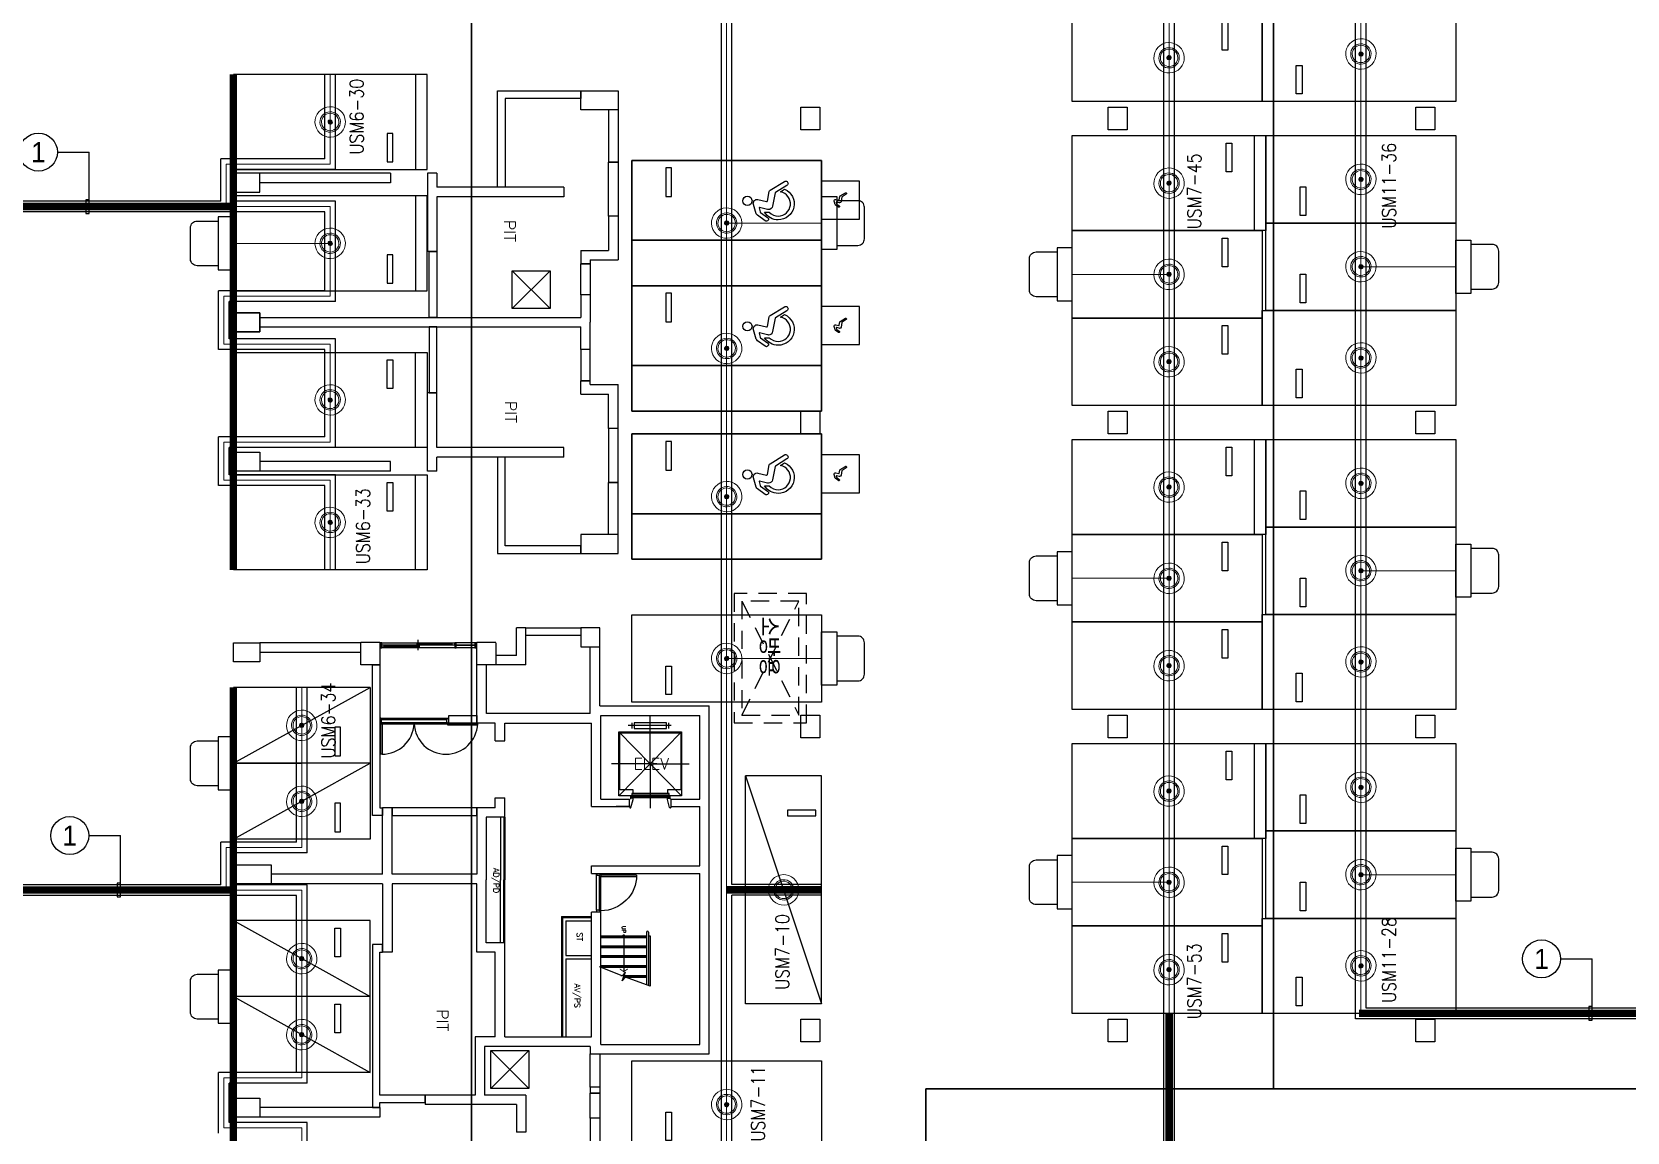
# Model space of a CAD drawing. Header units: millimetres. Extents: x 116443 to 620443, y -399357 to -63957.
# Drawn here: x 288701 to 330705, y -224236 to -195281 of the extents above; entities that cross this region are included whole.
import ezdxf
from ezdxf.enums import TextEntityAlignment as Align

# ---------------------------------------------------------------- set-up
doc = ezdxf.new("R2010")
doc.units = ezdxf.units.MM
doc.header["$LTSCALE"] = 600
doc.linetypes.add('AUDIT_D_080121100638-0', pattern=[0])
doc.linetypes.add('HIDD', pattern=[1.3, 0.8, -0.5])
for name, color, linetype, lineweight in [('1-주차면센서', 3, 'Continuous', 15), ('SD-배선', 6, 'Continuous', 0), ('TIS-TEXT', 7, 'Continuous', 18), ('주차관제', 4, 'Continuous', 158)]:
    doc.layers.add(name, color=color, linetype=linetype, lineweight=lineweight)
for name, color, linetype in [('2-주차안내등', 2, 'Continuous'), ('PARKING', 7, 'Continuous'), ('RACY WAY', 1, 'Continuous'), ('SD', 7, 'AUDIT_D_080121100638-0'), ('SD4', 1, 'Continuous'), ('z', 8, 'Continuous'), ('레이스웨이', 6, 'Continuous'), ('유도관제-TEXT', 7, 'Continuous'), ('유도관제-공간표시등', 2, 'Continuous'), ('유도관제-통신', 6, 'Continuous')]:
    doc.layers.add(name, color=color, linetype=linetype)
doc.styles.add('GHS', font='romans.shx', dxfattribs={"bigfont": 'ghs.shx'})
doc.styles.add('돋움', font='')
doc.styles.get('돋움').set_extended_font_data('Dotum')

# ---------------------------------------------------------------- blocks, each defined once
blk = doc.blocks.new('주차-확장형')
at = {"layer": 'z', "color": 8, "linetype": 'Continuous'}
blk.add_line((0, 300), (2500, 300), dxfattribs=at)
at = {"layer": 'z', "color": 8, "linetype": 'Continuous', "flags": 128}
for points in [[(2500, 0), (0, 0), (0, 5100), (2500, 5100)], [(1550, 1050), (2300, 1050), (2300, 900), (1550, 900)]]:
    blk.add_lwpolyline(points, close=True, dxfattribs=at)
blk = doc.blocks.new('주차-일반형')
at = {"layer": 'z', "color": 8, "linetype": 'Continuous', "flags": 128}
blk.add_lwpolyline([(0, 5100), (2300, 5100), (2300, 100), (0, 100)], close=True, dxfattribs=at)
at = {"layer": 'z', "color": 8, "linetype": 'Continuous'}
blk.add_lwpolyline([(950, 4050), (200, 4050), (200, 4200), (950, 4200)], close=True, dxfattribs=at)
blk = doc.blocks.new('주차-장애인')
at = {"layer": 'z', "color": 8}
for points in [[(1200, 5000), (0, 5000), (0, 0), (1200, 0)], [(0, 5000), (3300, 5000), (3300, 0), (0, 0)], [(1200, 0), (3300, 0), (3300, 5000), (1200, 5000)], [(2350, 4100), (2350, 3950), (3100, 3950), (3100, 4100)], [(1750, -1000), (2750, -1000), (2750, 0), (1750, 0)]]:
    blk.add_lwpolyline(points, close=True, dxfattribs=at)
for points in [[(3300, 0), (3300, 5000), (0, 5000), (0, 0), (1750, 0)], [(2750, 0), (3300, 0)]]:
    blk.add_lwpolyline(points, dxfattribs=at)
for points in [[(2056, 1638, 0.057402), (2057, 1639, 0.483968), (2050, 1644, 0), (2050, 1644), (1945, 1619, 0.180566), (1928, 1608), (1793, 1421, -0.728167), (1696, 1453, -0.157295), (1706, 1485), (1854, 1690, -0.164911), (1895, 1720), (2142, 1794, -0.574907), (2269, 1676), (2217, 1447, 0.42106), (2228, 1429), (2483, 1378, -0.207816), (2515, 1355), (2747, 978), (2747, 978, -0.138685), (2756, 945, -0.756412), (2640, 913, -0.000001), (2640, 913), (2453, 1218, 0.211774), (2443, 1224), (2092, 1290, 0), (2092, 1290, -0.361063), (2003, 1397, -0.057402), (2006, 1422), (2006, 1422), (2056, 1638)], [(1932, 1500), (1932, 1377, 0.20635), (1832, 1143, 0.91237), (2470, 1084), (2539, 975, -0.813693), (1733, 1143, -0.259842), (1932, 1500, 0.259842)], [(2197, -388, 0.057402), (2197, -388, 0.483968), (2194, -386, 0), (2194, -386), (2157, -395, 0.180566), (2150, -399), (2102, -466, -0.728167), (2067, -454, -0.157295), (2071, -443), (2124, -369, -0.164911), (2139, -358), (2228, -332, -0.574907), (2273, -374), (2254, -457, 0.42106), (2259, -463), (2350, -482, -0.207816), (2362, -490), (2445, -625), (2445, -625, -0.138685), (2449, -637, -0.756412), (2407, -649, -0.000001), (2407, -649), (2339, -539, 0.211774), (2336, -537), (2210, -513, 0), (2210, -513, -0.361063), (2178, -475, -0.057402), (2179, -466), (2179, -466), (2197, -388)]]:
    blk.add_lwpolyline(points, format="xyb", dxfattribs=at)
blk.add_ellipse((2233, 1953), major_axis=(99.3, 68.4), ratio=1, start_param=-0.602967, end_param=5.680218, dxfattribs=at)
blk = doc.blocks.new('주차-경형')
at = {"layer": 'z', "color": 8}
blk.add_lwpolyline([(2000, 3600), (0, 3600), (0, 0), (2000, 3600), (2000, 0), (0, 0)], dxfattribs=at)
at = {"layer": 'z', "color": 8, "linetype": 'Continuous'}
blk.add_lwpolyline([(950, 2675), (200, 2675), (200, 2825), (950, 2825)], close=True, dxfattribs=at)
blk = doc.blocks.new('지하-천창소방')
at = {"layer": 'z', "color": 8, "linetype": 'HIDD'}
for p, q in [((-1500, -750), (1500, 750)), ((1500, -750), (-1500, 750))]:
    blk.add_line(p, q, dxfattribs=at)
for points in [[(1700, -950), (1700, 950), (-1700, 950), (-1700, -950)], [(1500, -750), (1500, 750), (-1500, 750), (-1500, -750)]]:
    blk.add_lwpolyline(points, close=True, dxfattribs=at)
at = {"layer": 'z', "color": 8, "linetype": 'HIDD', "style": 'GHS'}
blk.add_text('소방용', height=500, dxfattribs=at).set_placement((-1096, -284))
blk = doc.blocks.new('주차-평형')
at = {"layer": 'z', "color": 8, "flags": 128}
blk.add_lwpolyline([(6000, 2000), (0, 2000), (0, 0), (6000, 2000), (6000, 0), (0, 0)], dxfattribs=at)
at = {"layer": 'z', "color": 8, "linetype": 'Continuous'}
blk.add_lwpolyline([(1050, 1100), (1050, 1850), (900, 1850), (900, 1100)], close=True, dxfattribs=at)
blk = doc.blocks.new('eq-el-011-D-P')
at = {"layer": 'z', "color": 8}
for p, q in [((0, 894), (0, 2135)), ((825, 1735), (-825, 53)), ((-825, 1735), (825, 53)), ((-825, 53), (-825, 1735)), ((-825, 1735), (825, 1735)), ((550, 1900), (-585, 1900)), ((-485, 1975), (-485, 1825)), ((485, 1825), (485, 1975)), ((825, 1735), (825, 53)), ((0, 894), (-1025, 894)), ((0, 894), (0, -272)), ((0, 894), (1025, 894)), ((-450, 53), (-825, 53)), ((-460, 65), (-450, 65)), ((-450, 65), (-450, 53)), ((0, 115), (0, 75)), ((0, 40), (0, 0)), ((450, 65), (460, 65)), ((460, 65), (450, 65)), ((450, 53), (450, 65)), ((825, 53), (450, 53)), ((-540, -235), (-540, -260)), ((-535, -265), (-514, -265)), ((-520, -20), (-520, -35)), ((-455, -15), (-515, -15)), ((-509, -261), (-450, -46)), ((-450, -44), (-450, -20)), ((450, -44), (450, -20)), ((509, -261), (450, -46)), ((455, -15), (515, -15)), ((535, -265), (514, -265)), ((520, -20), (520, -35)), ((540, -235), (540, -260))]:
    blk.add_line(p, q, dxfattribs=at)
blk.add_lwpolyline([(-460, 125), (-450, 125), (-450, 210), (-800, 210), (-800, 1710), (800, 1710), (800, 210), (450, 210), (450, 125), (460, 125)], dxfattribs=at)
for points in [[(-425, 1975), (-425, 1825), (425, 1825), (425, 1975)], [(-510, 40), (510, 40), (510, 0), (-510, 0)], [(500, 75), (500, 115), (-490, 115), (-490, 75)]]:
    blk.add_lwpolyline(points, close=True, dxfattribs=at)
for centre, start, end in [((-535, -260), 180, 270), ((-515, -20), 90, 180), ((-514, -260), 270, 344.7449), ((-455, -20), 0, 90), ((-455, -44), 344.7449, 360), ((455, -20), 90, 180), ((455, -44), 180, 195.2551), ((514, -260), 195.2551, 270), ((515, -20), 0, 90), ((535, -260), 270, 0)]:
    blk.add_arc(centre, 5, start, end, dxfattribs=at)
blk = doc.blocks.new('99코아-기준층$0$SD-A-1000-민영')
at = {"layer": 'z', "color": 8}
for p, q in [((-75, 0), (-75, 939)), ((-40, 940), (-40, 0)), ((-1020, 0), (-1010, 0)), ((0, 0), (-10, 0)), ((-1010, -120), (-1020, -120)), ((-980, 0), (-70, 0)), ((-965, -40), (-55, -40)), ((-965, -120), (-55, -120)), ((-40, 0), (-75, 0)), ((-10, -120), (0, -120))]:
    blk.add_line(p, q, dxfattribs=at)
for points in [[(-1010, -30), (-1010, 0), (-980, 0), (-980, -40), (-965, -40), (-965, -120), (-1010, -120), (-1010, -95)], [(-10, -30), (-10, 0), (-40, 0), (-40, -40), (-55, -40), (-55, -120), (-10, -120), (-10, -95)]]:
    blk.add_lwpolyline(points, dxfattribs=at)
blk.add_arc((-40, 0), 940, 90, 180, dxfattribs=at)
blk = doc.blocks.new('sa654f6s5d')
at = {"layer": 'z', "color": 8, "linetype": 'Continuous', "ltscale": 0.5}
for p, q in [((112472, 59286, 0), (113472, 58286, 0)), ((113472, 59286, 0), (112472, 58286, 0)), ((111909, 38764, 0), (112909, 37764, 0)), ((112909, 38764, 0), (111909, 37764, 0))]:
    blk.add_line(p, q, dxfattribs=at)
at = {"layer": 'z', "color": 8, "linetype": 'Continuous', "ltscale": 0.5, "elevation": 0}
for points in [[(113472, 58286), (112472, 58286), (112472, 59286), (113472, 59286), (113472, 58286)], [(112909, 37764), (111909, 37764), (111909, 38764), (112909, 38764), (112909, 37764)]]:
    blk.add_lwpolyline(points, dxfattribs=at)
blk = doc.blocks.new('TIS-주차면센서(확대)')
at = {"layer": '1-주차면센서'}
blk.add_hatch(color=256, dxfattribs=at).paths.add_polyline_path([(43.5, 0, 1), (-43.5, 0, 1)])
h = blk.add_hatch(color=256, dxfattribs=at)
edge = h.paths.add_edge_path()
edge.add_arc((0, 0), 43.5, 0, 360)
for radius in [303.5, 203.5, 173.5, 43.5]:
    blk.add_circle((0, 0), radius, dxfattribs=at)
blk = doc.blocks.new('공간표시등')
at = {"layer": '2-주차안내등'}
blk.add_lwpolyline([(-228, 337), (-546, 337, 0.414214), (-646, 237), (-646, -237, 0.414214), (-546, -337), (-228, -337)], format="xyb", close=True, dxfattribs=at)
blk.add_lwpolyline([(-228, -401), (-228, 401), (0, 401), (0, -401)], close=True, dxfattribs=at)
blk = doc.blocks.new('유도관제')
at = {"layer": 'RACY WAY', "ltscale": 0.3}
for p, q in [((318785, -260181, 0), (318785, -163851)), ((318505, -260181), (318505, -174241)), ((323555, -221251, 0), (323555, -174011)), ((323835, -220971, 0), (323835, -174011)), ((306855, -230921), (306855, -182786)), ((307135, -217721, 0), (307135, -186001)), ((296415, -198621, 0), (296415, -196401)), ((296695, -198901, 0), (296695, -196401)), ((296415, -198621, 0), (293674, -198621, 0)), ((293674, -199738, 0), (293674, -198621, 0)), ((296695, -198901, 0), (293954, -198901, 0)), ((293954, -199738, 0), (293954, -198901, 0)), ((293674, -199738, 0), (284445, -199738, 0)), ((296695, -199738, 0), (293954, -199738, 0)), ((296695, -202376, 0), (296695, -199738, 0)), ((296415, -200018, 0), (284445, -200018, 0)), ((296415, -202096, 0), (296415, -200018, 0)), ((296415, -202096, 0), (293611, -202096, 0)), ((293611, -203636, 0), (293611, -202096, 0)), ((296695, -202376, 0), (293891, -202376, 0)), ((293891, -203356, 0), (293891, -202376, 0)), ((296415, -203636, 0), (293611, -203636, 0)), ((296695, -203356, 0), (293891, -203356, 0)), ((296415, -205935, 0), (296415, -203636, 0)), ((296695, -206215, 0), (296695, -203356, 0)), ((296415, -205935, 0), (293611, -205935, 0)), ((293611, -207221, 0), (293611, -205935, 0)), ((296695, -206215, 0), (293891, -206215, 0)), ((293891, -206941, 0), (293891, -206215, 0)), ((296695, -206941), (293891, -206941, 0)), ((296695, -209441, 0), (296695, -206941, 0)), ((296415, -207221, 0), (293611, -207221, 0)), ((296415, -209441, 0), (296415, -207221, 0)), ((295665, -216608, 0), (295665, -212531)), ((295945, -216888, 0), (295945, -212531)), ((295665, -216608, 0), (293674, -216608, 0)), ((293674, -217725, 0), (293674, -216608, 0)), ((295945, -216888, 0), (293954, -216888, 0)), ((293954, -217725, 0), (293954, -216888, 0)), ((293674, -217725, 0), (284445, -217725, 0)), ((295945, -217725, 0), (293954, -217725, 0)), ((295945, -222951, 0), (295945, -217725, 0)), ((309495, -217721), (307135, -217721)), ((309495, -218001), (307135, -218001)), ((307135, -230921, 0), (307135, -218001, 0)), ((295665, -218005, 0), (284445, -218005, 0)), ((295665, -222671, 0), (295665, -218005, 0)), ((340435, -221251), (323555, -221251, 0)), ((335105, -220971, 0), (323835, -220971, 0)), ((295665, -222671, 0), (293611, -222671, 0)), ((293611, -224261, 0), (293611, -222671, 0)), ((295945, -222951, 0), (293891, -222951, 0)), ((293891, -223981, 0), (293891, -222951, 0)), ((295945, -223981, 0), (293891, -223981, 0)), ((295945, -228261, 0), (295945, -223981, 0))]:
    blk.add_line(p, q, dxfattribs=at)
at = {"layer": 'SD-배선', "ltscale": 0.3}
for p, q in [((318645, -260321, 0), (318645, -163711)), ((306995, -231061, 0), (306995, -174101)), ((323695, -221111, 0), (323695, -174011)), ((296555, -198761), (296555, -196401)), ((296555, -198761, 0), (293814, -198761, 0)), ((293814, -199878, 0), (293814, -198761, 0)), ((296555, -199878, 0), (284305, -199878, 0)), ((296555, -202236), (296555, -199878)), ((309495, -200311), (306995, -200311)), ((294005, -200846), (296555, -200846)), ((326195, -201461), (323695, -201461)), ((316095, -201661), (318645, -201661)), ((296555, -202236, 0), (293751, -202236, 0)), ((293751, -203496, 0), (293751, -202236, 0)), ((296555, -203496, 0), (293751, -203496, 0)), ((296555, -206075), (296555, -203496)), ((296555, -206075, 0), (293751, -206075, 0)), ((293751, -207081, 0), (293751, -206075, 0)), ((296555, -207081, 0), (293751, -207081, 0)), ((296555, -209441), (296555, -207081)), ((326195, -209461), (323695, -209461)), ((316095, -209661), (318645, -209661)), ((309495, -211771), (306995, -211771)), ((295805, -216748), (295805, -212531)), ((294005, -214531), (295805, -214531)), ((295805, -216748, 0), (293814, -216748, 0)), ((293814, -217865, 0), (293814, -216748, 0)), ((326195, -217461), (323695, -217461)), ((295805, -217865, 0), (284305, -217865, 0)), ((295805, -222811), (295805, -217865)), ((309495, -217861), (306995, -217861)), ((316095, -217661), (318645, -217661)), ((294005, -220671), (295805, -220671)), ((340295, -221111, 0), (323695, -221111, 0)), ((295805, -222811, 0), (293751, -222811, 0)), ((293751, -224121, 0), (293751, -222811, 0)), ((295805, -224121), (293751, -224121, 0)), ((295805, -228121), (295805, -224121))]:
    blk.add_line(p, q, dxfattribs=at)
at = {"layer": 'SD4', "ltscale": 0.3}
for centre in [(288872, -198445, 0), (289698, -216432, 0), (328452, -219678, 0)]:
    blk.add_circle(centre, 500, dxfattribs=at)
at = {"layer": '유도관제-TEXT', "color": 1, "ltscale": 0.3}
for p, q in [((289372, -198445, 0), (290206, -198445, 0)), ((290206, -199701, 0), (290206, -198445, 0)), ((290198, -216432, 0), (291033, -216432, 0)), ((291033, -217688, 0), (291033, -216432, 0)), ((328951, -219678, 0), (329786, -219678, 0)), ((329786, -220933, 0), (329786, -219678, 0))]:
    blk.add_line(p, q, dxfattribs=at)
at = {"layer": '유도관제-TEXT', "color": 1, "ltscale": 0.3, "elevation": 0}
for points in [[(290206, -200056), (290206, -199701), (290121, -199701), (290121, -200056)], [(291033, -218043), (291033, -217688), (290947, -217688), (290947, -218043)], [(329786, -221288), (329786, -220933), (329700, -220933), (329700, -221288)]]:
    blk.add_lwpolyline(points, close=True, dxfattribs=at)
at = {"layer": 'PARKING', "xscale": 1.319999999436676, "yscale": 1.320000000298023, "zscale": 1.319999999948777, "rotation": 36.24765589264658}
for p in [(323695, -195861), (318645, -195961), (296555, -197651), (323695, -199161), (318645, -199261), (306995, -200311), (296555, -200846), (318645, -201661), (323695, -201461), (306995, -203611), (318645, -203961), (323695, -203861), (296555, -204965), (323695, -207161), (306995, -207511), (318645, -207261), (296555, -208191), (318645, -209661), (323695, -209461), (306995, -211771), (318645, -211961), (323695, -211861), (295805, -213531), (323695, -215161), (295805, -215531), (318645, -215261), (318645, -217661), (323695, -217461), (308495, -217861), (295805, -219671), (318645, -219961), (323695, -219861), (295805, -221671), (306995, -223511)]:
    blk.add_blockref('TIS-주차면센서(확대)', p, dxfattribs=at)
at = {"layer": '유도관제-공간표시등', "ltscale": 0.3, "yscale": 1.746523059904575, "zscale": 1.746523057621223}
for p, xscale, rotation in [((309495, -200311), 1.746523060499175, 180.000000000001), ((294005, -200846), -1.746523060499175, 179.9999999999989), ((326195, -201461), 1.746523060499175, 180.000000000001), ((316095, -201661), -1.746523060499175, 179.9999999999989), ((326195, -209461), 1.746523060499175, 180.000000000001), ((316095, -209661), -1.746523060499175, 179.9999999999989), ((309495, -211771), 1.746523060499175, 180.000000000001), ((294005, -214531), -1.746523060499175, 179.9999999999989), ((316095, -217661), -1.746523060499175, 179.9999999999989), ((326195, -217461), 1.746523060499175, 180.000000000001), ((294005, -220671), -1.746523060499175, 179.9999999999989)]:
    blk.add_blockref('공간표시등', p, dxfattribs=dict(at, xscale=xscale, rotation=rotation))
at = {"layer": 'SD', "color": 0, "ltscale": 0.3, "style": '돋움'}
for p in [(288872, -198445, 0), (289698, -216432, 0), (328452, -219678, 0)]:
    blk.add_text('1', height=528, dxfattribs=at).set_placement(p, align=Align.MIDDLE)
at = {"layer": 'TIS-TEXT', "color": 7, "ltscale": 0.3, "style": 'GHS', "width": 0.85}
for s, p in [('USM6-30', (297254, -197510)), ('USM6-33', (297419, -208289)), ('USM6-34', (296508, -213403))]:
    blk.add_text(s, height=360, rotation=90, dxfattribs=at).set_placement(p, align=Align.MIDDLE)
at = {"layer": 'TIS-TEXT', "color": 6, "ltscale": 0.3, "style": 'GHS', "width": 0.85}
for s, p in [('USM11-36', (324435, -199330)), ('USM11-28', (324435, -219705))]:
    blk.add_text(s, height=360, rotation=90, dxfattribs=at).set_placement(p, align=Align.MIDDLE)
at = {"layer": 'TIS-TEXT', "color": 1, "ltscale": 0.3, "style": 'GHS', "width": 0.85}
for s, p in [('USM7-45', (319306, -199475)), ('USM7-10', (308462, -219494)), ('USM7-53', (319306, -220265)), ('USM7-11', (307818, -223486))]:
    blk.add_text(s, height=360, rotation=90, dxfattribs=at).set_placement(p, align=Align.MIDDLE)

msp = doc.modelspace()

# ---------------------------------------------------------------- linework, layer by layer
at = {"layer": 'z', "color": 8, "ltscale": 5000}
for p, q in [((304134.9, -196830.7), (304134.9, -198705.7)), ((303884.9, -197330.7), (303884.9, -198705.7)), ((298144.9, -199000.7), (298144.9, -199250.7)), ((299364.9, -199000.7), (299114.9, -199000.7)), ((299114.9, -199000.7), (299114.9, -201060.7)), ((299364.9, -199000.7), (299364.9, -199370.7)), ((304134.9, -198705.7), (303884.9, -198705.7)), ((298144.9, -199250.7), (294704.9, -199250.7)), ((302709.9, -199370.7), (299364.9, -199370.7)), ((302709.9, -199370.7), (302709.9, -199620.7)), ((299364.9, -199620.7), (299364.9, -201060.7)), ((302709.9, -199620.7), (299364.9, -199620.7)), ((304134.9, -200125.7), (303884.9, -200125.7)), ((303884.9, -200125.7), (303884.9, -201030.7)), ((304134.9, -200125.7), (304134.9, -201280.7)), ((299364.9, -201060.7), (299114.9, -201060.7)), ((303154.9, -201030.7), (303154.9, -201380.7)), ((303154.9, -201030.7), (303884.9, -201030.7)), ((303404.9, -201380.7), (303154.9, -201380.7)), ((303404.9, -201280.7), (303404.9, -201380.7)), ((303404.9, -201280.7), (304134.9, -201280.7)), ((303404.9, -202200.7), (303154.9, -202200.7)), ((303154.9, -202200.7), (303154.9, -202795.7)), ((303404.9, -202200.7), (303404.9, -202920.7)), ((303154.9, -203640.7), (303154.9, -203045.7)), ((303404.9, -203640.7), (303404.9, -202920.7)), ((303404.9, -203640.7), (303154.9, -203640.7)), ((303404.9, -204460.7), (303154.9, -204460.7)), ((303154.9, -204810.7), (303154.9, -204460.7)), ((303404.9, -204560.7), (303404.9, -204460.7)), ((303404.9, -204560.7), (304134.9, -204560.7)), ((304134.9, -205715.7), (304134.9, -204560.7)), ((299114.9, -206840.7), (299114.9, -204780.7)), ((299364.9, -204780.7), (299114.9, -204780.7)), ((299364.9, -206220.7), (299364.9, -204780.7)), ((303154.9, -204810.7), (303884.9, -204810.7)), ((303884.9, -205715.7), (303884.9, -204810.7)), ((304134.9, -205715.7), (303884.9, -205715.7)), ((302709.9, -206220.7), (299364.9, -206220.7)), ((302709.9, -206470.7), (302709.9, -206220.7)), ((298144.9, -206590.7), (294704.9, -206590.7)), ((298144.9, -206840.7), (298144.9, -206590.7)), ((299364.9, -206840.7), (299364.9, -206470.7)), ((302709.9, -206470.7), (299364.9, -206470.7)), ((299364.9, -206840.7), (299114.9, -206840.7)), ((304134.9, -207135.7), (303884.9, -207135.7)), ((303884.9, -208510.7), (303884.9, -207135.7)), ((304134.9, -209010.7), (304134.9, -207135.7)), ((301709.9, -210965.7), (301459.9, -210965.7)), ((301459.9, -211690.7), (301459.9, -210965.7)), ((301709.9, -211940.7), (301709.9, -210965.7)), ((297364.9, -211610.7), (294704.9, -211610.7)), ((301459.9, -211690.7), (300919.9, -211690.7)), ((303404.9, -213220.7), (303404.9, -211465.7)), ((303654.9, -213020.7), (303654.9, -211465.7)), ((300419.9, -213470.7), (300419.9, -211740.7)), ((301709.9, -211940.7), (300669.9, -211940.7)), ((300669.9, -213220.7), (300669.9, -211940.7)), ((303404.9, -213220.7), (300669.9, -213220.7)), ((300899.9, -213470.7), (300419.9, -213470.7)), ((300899.9, -213940.7), (300899.9, -213470.7)), ((301149.9, -213940.7), (301149.9, -213470.7)), ((301149.9, -213470.7), (303434.9, -213470.7)), ((300899.9, -213940.7), (301049.9, -213940.7)), ((301049.9, -213940.7), (301149.9, -213940.7)), ((300899.9, -215700.7), (300899.9, -215440.7)), ((300899.9, -215440.7), (301049.9, -215440.7)), ((301049.9, -215440.7), (301149.9, -215440.7)), ((301149.9, -215950.7), (301149.9, -215440.7)), ((297934.9, -217450.7), (297934.9, -215700.7)), ((298184.9, -215700.7), (297934.9, -215700.7)), ((298184.9, -217450.7), (298184.9, -215700.7)), ((300414.9, -217450.7), (298184.9, -217450.7)), ((297934.9, -217700.7), (297934.9, -219500.7)), ((298184.9, -217700.7), (298184.9, -219500.7)), ((300414.9, -217700.7), (298184.9, -217700.7)), ((301149.9, -221730.7), (301149.9, -219250.7)), ((298184.9, -219500.7), (297934.9, -219500.7)), ((300899.9, -221730.7), (300899.9, -219500.7)), ((300369.9, -221730.7), (300369.9, -223260.7)), ((300899.9, -221730.7), (300369.9, -221730.7)), ((301149.9, -221730.7), (303434.9, -221730.7)), ((300619.9, -221980.7), (300619.9, -223260.7)), ((303404.9, -221980.7), (300619.9, -221980.7)), ((303404.9, -221980.7), (303404.9, -222180.7)), ((303404.9, -222180.7), (303654.9, -222180.7)), ((300369.9, -223260.7), (299054.9, -223260.7)), ((299054.9, -223260.7), (299054.9, -223510.7)), ((301709.9, -223260.7), (300619.9, -223260.7)), ((301709.9, -223260.7), (301709.9, -224235.7)), ((303404.9, -223050.7), (303404.9, -223210.7)), ((303654.9, -223050.7), (303404.9, -223050.7)), ((303654.9, -223050.7), (303654.9, -223210.7)), ((297864.9, -223590.7), (294704.9, -223590.7)), ((297864.9, -223590.7), (297864.9, -223840.7)), ((301459.9, -223510.7), (299054.9, -223510.7)), ((301459.9, -223510.7), (301459.9, -224235.7)), ((303404.9, -223870.7), (303404.9, -224870.7)), ((303654.9, -223870.7), (303654.9, -224870.7)), ((301709.9, -224235.7), (301459.9, -224235.7))]:
    msp.add_line(p, q, dxfattribs=at)
at = {"layer": 'z', "color": 8}
for p, q in [((298144.9, -199000.7), (294499.9, -199000.7)), ((294704.9, -202795.7), (303154.9, -202795.7)), ((294704.9, -203045.7), (303154.9, -203045.7)), ((298144.9, -206840.7), (294499.9, -206840.7)), ((297364.9, -211360.7), (294704.9, -211360.7)), ((297914.9, -211360.7), (297874.9, -211360.7)), ((297874.9, -211360.7), (297874.9, -211490.7)), ((297874.9, -211490.7), (297914.9, -211490.7)), ((297899.9, -211465.7), (297899.9, -211415.7)), ((297914.9, -211415.7), (297899.9, -211415.7)), ((297899.9, -211465.7), (297914.9, -211465.7)), ((298909.9, -211420.7), (297909.9, -211420.7)), ((297909.9, -211420.7), (297909.9, -211460.7)), ((297909.9, -211460.7), (297979.9, -211460.7)), ((297914.9, -211415.7), (297914.9, -211360.7)), ((297914.9, -211360.7), (299849.9, -211360.7)), ((297914.9, -211465.7), (297914.9, -211490.7)), ((299849.9, -211490.7), (297914.9, -211490.7)), ((297979.9, -211460.7), (297979.9, -211420.7)), ((298839.9, -211440.7), (297979.9, -211440.7)), ((297979.9, -211460.7), (298909.9, -211460.7)), ((299839.9, -211370.7), (298839.9, -211370.7)), ((298839.9, -211370.7), (298839.9, -211410.7)), ((298839.9, -211410.7), (298909.9, -211410.7)), ((298839.9, -211460.7), (298839.9, -211420.7)), ((298874.9, -211556.6), (298874.9, -211282.2)), ((298909.9, -211410.7), (298909.9, -211370.7)), ((298909.9, -211390.7), (299769.9, -211390.7)), ((298909.9, -211410.7), (299839.9, -211410.7)), ((298909.9, -211460.7), (298909.9, -211420.7)), ((299769.9, -211410.7), (299769.9, -211370.7)), ((299799.9, -211410.7), (299839.9, -211410.7)), ((299874.9, -211360.7), (299834.9, -211360.7)), ((299834.9, -211370.7), (299834.9, -211360.7)), ((299849.9, -211370.7), (299834.9, -211370.7)), ((299834.9, -211410.7), (299834.9, -211490.7)), ((299834.9, -211410.7), (299849.9, -211410.7)), ((299834.9, -211490.7), (299874.9, -211490.7)), ((299839.9, -211360.7), (299849.9, -211360.7)), ((299839.9, -211410.7), (299839.9, -211370.7)), ((299849.9, -211490.7), (299839.9, -211490.7)), ((299849.9, -211370.7), (299849.9, -211410.7)), ((299874.9, -211490.7), (299874.9, -211360.7)), ((300364.9, -211360.7), (299874.9, -211360.7)), ((300364.9, -211419.7), (299874.9, -211419.7)), ((300364.9, -211431.7), (299874.9, -211431.7)), ((300364.9, -211490.7), (299874.9, -211490.7)), ((297889.9, -213340.7), (299639.9, -213340.7)), ((297904.9, -213375.7), (299624.9, -213375.7)), ((303654.9, -213020.7), (306534.9, -213020.7)), ((303684.9, -215470.7), (303684.9, -213270.7)), ((303684.9, -213270.7), (306284.9, -213270.7)), ((306284.9, -215470.7), (306284.9, -213270.7)), ((306534.9, -222180.7), (306534.9, -213020.7)), ((297904.9, -213455.7), (299624.9, -213455.7)), ((297919.9, -213490.7), (299639.9, -213490.7)), ((303434.9, -215670.7), (303434.9, -213470.7)), ((303684.9, -215470.7), (304434.9, -215470.7)), ((304434.9, -215670.7), (304434.9, -215470.7)), ((305534.9, -215470.7), (306284.9, -215470.7)), ((305534.9, -215670.7), (305534.9, -215470.7)), ((300899.9, -215700.7), (300414.9, -215700.7)), ((300414.9, -215700.7), (300414.9, -217450.7)), ((303434.9, -215670.7), (304434.9, -215670.7)), ((304434.9, -215670.7), (304084.9, -215670.7)), ((305534.9, -215670.7), (306284.9, -215670.7)), ((306284.9, -217230.7), (306284.9, -215670.7)), ((300664.9, -215950.7), (300664.9, -217600.7)), ((301149.9, -215950.7), (300664.9, -215950.7)), ((301040, -215950.7), (301040, -217602.5)), ((301130, -215950.7), (301130, -217602.5)), ((301149.9, -215950.7), (301149.9, -217600.7)), ((297934.9, -217450.7), (295004.9, -217450.7)), ((303434.9, -217430.7), (303434.9, -217230.7)), ((303434.9, -217230.7), (306284.9, -217230.7)), ((303434.9, -217430.7), (306284.9, -217430.7)), ((306284.9, -221930.7), (306284.9, -217430.7)), ((297934.9, -217700.7), (294004.9, -217700.7)), ((300414.9, -219500.7), (300414.9, -217700.7)), ((300664.9, -219250.7), (300664.9, -217600.7)), ((301040, -219250.7), (301040, -217598.9)), ((301130, -219250.7), (301130, -217598.9)), ((301149.9, -219250.7), (301149.9, -217600.7)), ((302649.9, -218565.7), (302649.9, -221730.7)), ((302649.9, -218565.7), (303434.9, -218565.7)), ((302669.9, -218585.7), (302669.9, -221730.7)), ((302669.9, -218585.7), (303434.9, -218585.7)), ((302759.9, -218675.7), (302759.9, -219585.7)), ((302759.9, -218675.7), (303434.9, -218675.7)), ((303434.9, -221730.7), (303434.9, -218450.7)), ((303684.9, -218450.7), (303434.9, -218450.7)), ((303684.9, -221930.7), (303684.9, -218450.7)), ((301149.9, -219250.7), (300664.9, -219250.7)), ((303684.9, -219070.7), (304884.9, -219070.7)), ((303684.9, -219085.7), (304884.9, -219085.7)), ((303684.9, -219100.7), (304884.9, -219100.7)), ((303684.9, -219115.7), (304884.9, -219115.7)), ((304284.9, -219070.7), (304284.9, -220029.6)), ((304884.9, -218970.7), (304884.9, -220361.8)), ((304934.9, -218970.7), (304934.9, -220380.1)), ((304934.9, -219070.7), (304984.9, -219070.7)), ((304984.9, -219070.7), (304984.9, -220398.4)), ((300899.9, -219500.7), (300414.9, -219500.7)), ((302759.9, -219585.7), (303434.9, -219585.7)), ((302759.9, -219675.7), (302759.9, -221730.7)), ((302759.9, -219675.7), (303434.9, -219675.7)), ((303684.9, -219330.7), (304884.9, -219330.7)), ((303684.9, -219345.7), (304884.9, -219345.7)), ((303684.9, -219360.7), (304884.9, -219360.7)), ((303684.9, -219375.7), (304884.9, -219375.7)), ((303684.9, -219590.7), (304884.9, -219590.7)), ((303684.9, -219605.7), (304884.9, -219605.7)), ((303684.9, -219620.7), (304884.9, -219620.7)), ((303684.9, -219635.7), (304884.9, -219635.7)), ((303684.9, -219850.7), (304884.9, -219850.7)), ((303684.9, -219865.7), (304884.9, -219865.7)), ((303684.9, -219880.7), (304884.9, -219880.7)), ((303684.9, -219895.7), (304884.9, -219895.7)), ((304205.6, -220110.7), (304884.9, -220110.7)), ((304279.8, -220155.7), (304884.9, -220155.7)), ((304285.5, -220140.7), (304884.9, -220140.7)), ((304291.2, -220125.7), (304884.9, -220125.7)), ((303654.9, -222180.7), (306534.9, -222180.7)), ((303684.9, -221930.7), (306284.9, -221930.7)), ((303654.9, -223210.7), (303404.9, -223210.7)), ((297864.9, -223840.7), (294704.9, -223840.7)), ((303654.9, -223870.7), (303404.9, -223870.7))]:
    msp.add_line(p, q, dxfattribs=at)
for points in [[(300964.9, -199370.7), (300964.9, -196830.7), (303154.9, -196830.7), (303154.9, -197030.7), (301164.9, -197030.7), (301164.9, -199370.7)], [(304134.9, -196830.7), (304134.9, -197330.7), (303154.9, -197330.7), (303154.9, -196830.7)], [(308944.9, -197860.7), (308944.9, -197260.7), (309444.9, -197260.7), (309444.9, -197860.7)], [(317044.9, -197860.7), (317044.9, -197260.7), (317544.9, -197260.7), (317544.9, -197860.7)], [(325144.9, -197860.7), (325144.9, -197260.7), (325644.9, -197260.7), (325644.9, -197860.7)], [(303884.9, -200125.7), (303884.9, -198705.7), (304134.9, -198705.7), (304134.9, -200125.7)], [(299164.9, -202795.7), (299164.9, -201060.7), (299364.9, -201060.7), (299364.9, -202795.7)], [(303154.9, -202200.7), (303154.9, -201380.7), (303404.9, -201380.7), (303404.9, -202200.7)], [(299164.9, -203045.7), (299164.9, -204780.7), (299364.9, -204780.7), (299364.9, -203045.7)], [(303154.9, -203640.7), (303154.9, -204460.7), (303404.9, -204460.7), (303404.9, -203640.7)], [(308944.9, -205860.7), (308944.9, -205260.7), (309444.9, -205260.7), (309444.9, -205860.7)], [(317044.9, -205860.7), (317044.9, -205260.7), (317544.9, -205260.7), (317544.9, -205860.7)], [(325144.9, -205860.7), (325144.9, -205260.7), (325644.9, -205260.7), (325644.9, -205860.7)], [(303884.9, -205715.7), (303884.9, -207135.7), (304134.9, -207135.7), (304134.9, -205715.7)], [(300964.9, -206470.7), (300964.9, -209010.7), (303154.9, -209010.7), (303154.9, -208810.7), (301164.9, -208810.7), (301164.9, -206470.7)], [(304134.9, -209010.7), (304134.9, -208510.7), (303154.9, -208510.7), (303154.9, -209010.7)], [(301709.9, -210965.7), (303154.9, -210965.7), (303154.9, -211165.7), (301709.9, -211165.7)], [(303654.9, -211465.7), (303654.9, -210965.7), (303154.9, -210965.7), (303154.9, -211465.7)], [(300409.9, -211360.7), (300364.9, -211360.7), (300364.9, -211490.7), (300409.9, -211490.7)], [(308944.9, -213860.7), (308944.9, -213260.7), (309444.9, -213260.7), (309444.9, -213860.7)], [(317044.9, -213860.7), (317044.9, -213260.7), (317544.9, -213260.7), (317544.9, -213860.7)], [(325144.9, -213860.7), (325144.9, -213260.7), (325644.9, -213260.7), (325644.9, -213860.7)], [(297889.9, -213490.7), (297919.9, -213490.7), (297919.9, -214290.7), (297889.9, -214290.7)], [(299639.9, -213490.7), (299639.9, -213520.7), (300439.9, -213520.7), (300439.9, -213490.7)], [(298184.9, -215900.7), (300414.9, -215900.7), (300414.9, -215700.7), (298184.9, -215700.7)], [(308944.9, -221860.7), (308944.9, -221260.7), (309444.9, -221260.7), (309444.9, -221860.7)], [(317044.9, -221860.7), (317044.9, -221260.7), (317544.9, -221260.7), (317544.9, -221860.7)], [(325144.9, -221860.7), (325144.9, -221260.7), (325644.9, -221260.7), (325644.9, -221860.7)], [(303404.9, -223050.7), (303404.9, -222180.7), (303654.9, -222180.7), (303654.9, -223050.7)], [(294704.9, -223340.7), (294704.9, -223840.7), (294004.9, -223840.7), (294004.9, -223340.7)], [(303404.9, -223870.7), (303404.9, -223210.7), (303654.9, -223210.7), (303654.9, -223870.7)]]:
    msp.add_lwpolyline(points, close=True, dxfattribs=at)
for points in [[(294704.9, -199000.7), (294004.9, -199000.7), (294004.9, -199500.7), (294704.9, -199500.7), (294704.9, -199000.7)], [(294704.9, -202670.7), (294004.9, -202670.7), (294004.9, -203170.7), (294704.9, -203170.7), (294704.9, -202670.7)], [(294704.9, -203170.7), (294004.9, -203170.7), (294004.9, -202670.7), (294704.9, -202670.7), (294704.9, -203170.7)], [(294704.9, -206840.7), (294004.9, -206840.7), (294004.9, -206340.7), (294704.9, -206340.7), (294704.9, -206840.7)], [(294704.9, -211860.7), (294004.9, -211860.7), (294004.9, -211360.7), (294704.9, -211360.7), (294704.9, -211860.7)], [(297864.9, -211340.7), (297864.9, -211940.7), (297364.9, -211940.7), (297364.9, -211340.7), (297864.9, -211340.7)], [(300919.9, -211360.7), (300919.9, -211940.7), (300419.9, -211940.7), (300419.9, -211340.7), (300919.9, -211340.7)], [(297934.9, -215900.7), (297664.9, -215900.7), (297664.9, -211940.7), (297864.9, -211940.7), (297864.9, -215700.7), (297934.9, -215700.7), (297934.9, -215900.7)], [(297864.9, -213455.7), (297864.9, -213490.7), (297889.9, -213490.7), (297889.9, -213455.7), (297904.9, -213455.7), (297904.9, -213375.7), (297904.9, -213375.7), (297889.9, -213340.7), (297864.9, -213340.7), (297864.9, -213375.7)], [(299664.9, -213455.7), (299664.9, -213490.7), (299639.9, -213490.7), (299639.9, -213455.7), (299624.9, -213455.7), (299624.9, -213375.7), (299624.9, -213375.7), (299639.9, -213340.7), (299664.9, -213340.7), (299664.9, -213375.7)], [(300419.9, -213470.7), (299674.9, -213470.7), (299674.9, -213270.7), (300419.9, -213270.7), (300419.9, -213470.7)], [(295004.9, -217700.7), (294004.9, -217700.7), (294004.9, -217200.7), (295004.9, -217200.7), (295004.9, -217700.7)], [(297934.9, -219300.7), (297664.9, -219300.7), (297664.9, -223590.7), (297864.9, -223590.7), (297864.9, -223460.7), (299054.9, -223460.7), (299054.9, -223260.7), (297864.9, -223260.7), (297864.9, -219500.7), (297934.9, -219500.7), (297934.9, -219300.7)], [(304984.9, -220398.4), (304330.5, -220158.6), (304242.1, -220255.2), (304327.7, -220029.4), (304240.6, -220124.9), (303644.6, -219884.2)]]:
    msp.add_lwpolyline(points, dxfattribs=at)
at = {"layer": 'z', "color": 8, "const_width": 40}
msp.add_lwpolyline([(304304.9, -219070.7, -1), (304264.9, -219070.7, -1)], format="xyb", close=True, dxfattribs=at)
at = {"layer": 'z', "color": 8}
for centre, radius, start, end in [((297922.1, -213446.7), 844, 269.85458, 357.01122), ((299602.4, -213452.4), 838.4, 182.61784, 357.38191), ((304909.9, -218970.7), 25, 0, 180)]:
    msp.add_arc(centre, radius, start, end, dxfattribs=at)
for points in [[(304284.9, -220000.9, 0), (304284.9, -220029.6, 0), (304186.1, -219930.6, 0), (304172.5, -219949.8, 0)], [(304284.9, -220000.9, 0), (304284.9, -220029.6, 0), (304383.8, -219930.6, 0), (304397.3, -219949.8, 0)]]:
    msp.add_solid(points, dxfattribs=at)
at = {"layer": '레이스웨이', "color": 6, "lineweight": 30}
for p, q in [((321390.9, -168028.7), (321390.9, -223097.4)), ((300272.6, -169972.3), (300272.6, -234712.2)), ((321390.9, -223097.4), (312239.1, -223097.4)), ((312239.1, -223097.4), (312239.1, -234712.2)), ((321390.9, -223097.4), (346014.1, -223097.4))]:
    msp.add_line(p, q, dxfattribs=at)
at = {"layer": '주차관제', "color": 140, "elevation": 0}
for points, const_width in [([(294004.9, -196400.7), (294004.9, -209440.7)], 200), ([(296554.9, -197645), (294004.9, -197645)], 1), ([(284304.9, -199878.5), (294004.9, -199878.5), (294004.9, -199878.5), (294004.9, -199878.5), (294004.9, -199878.5)], 200), ([(296554.9, -200846), (294004.9, -200846)], 1), ([(296554.9, -204965.1), (294004.9, -204965.1)], 1), ([(296554.9, -208190.7), (294004.9, -208190.7)], 1), ([(294004.9, -212530.7), (294004.9, -231628.2)], 200), ([(295804.9, -213530.7), (294004.9, -213530.7)], 1), ([(295804.9, -215530.7), (294004.9, -215530.7)], 1), ([(284304.9, -217865.3), (294004.9, -217865.3)], 200), ([(295804.9, -219670.7), (294004.9, -219670.7)], 1), ([(295804.9, -221670.7), (294004.9, -221670.7)], 1)]:
    msp.add_lwpolyline(points, dxfattribs=dict(at, const_width=const_width))
at = {"layer": '주차관제', "color": 1, "const_width": 200, "elevation": 0}
for points in [[(284304.9, -199878.5), (294004.9, -199878.5)], [(323694.9, -221110.7), (340294.9, -221110.7)]]:
    msp.add_lwpolyline(points, dxfattribs=at)
at = {"layer": '주차관제', "color": 1, "const_width": 200}
for points in [[(284304.9, -217865.3), (294004.9, -217865.3)], [(318644.9, -229960.7), (318644.9, -221110.7)]]:
    msp.add_lwpolyline(points, dxfattribs=at)
at = {"layer": '주차관제', "color": 140, "const_width": 200}
for points in [[(309494.9, -217860.7), (306994.9, -217860.7)], [(318644.9, -221110.7), (318644.9, -229960.7)], [(340294.9, -221110.7), (340294.9, -221110.7), (323644.9, -221110.7), (323644.9, -221110.7)]]:
    msp.add_lwpolyline(points, dxfattribs=at)

# ---------------------------------------------------------------- block references
at = {"layer": 'z', "color": 8}
msp.add_blockref('sa654f6s5d', (188875.5, -260850.4, 0), dxfattribs=at)
at = {"layer": 'z', "color": 8, "linetype": 'Continuous'}
for p, rotation in [((315994.9, -194810.7), 270), ((326294.9, -200310.7), 89.9999999999999), ((326294.9, -202610.7), 89.9999999999999), ((315994.9, -200510.7), 270), ((315994.9, -202810.7), 270), ((326294.9, -208310.7), 89.9999999999999), ((326294.9, -210610.7), 89.9999999999999), ((315994.9, -208510.7), 270), ((309594.9, -212920.7), 89.9999999999999), ((315994.9, -210810.7), 270), ((326294.9, -216310.7), 89.9999999999999), ((326294.9, -218610.7), 89.9999999999999), ((315994.9, -216510.7), 270), ((315994.9, -218810.7), 270), ((309594.9, -224660.7), 89.9999999999999)]:
    msp.add_blockref('주차-일반형', p, dxfattribs=dict(at, rotation=rotation))
at = {"layer": 'z', "color": 8}
for name, p, rotation in [('주차-확장형', (321094.9, -194610.7), 270), ('주차-확장형', (321194.9, -200510.7), 89.9999999999999), ('주차-장애인', (309494.9, -201960.7), 89.9999999999999), ('주차-장애인', (309494.9, -205260.7), 89.9999999999999), ('주차-확장형', (321094.9, -202610.7), 270), ('주차-확장형', (299104.9, -206215.1), 89.99999999999997), ('주차-장애인', (309494.9, -209160.7), 89.9999999999999), ('주차-확장형', (321194.9, -208510.7), 89.9999999999999), ('주차-확장형', (299104.9, -209440.7), 89.99999999999997), ('지하-천창소방', (308144.9, -211760.7), 270), ('주차-확장형', (321094.9, -210610.7), 270), ('주차-확장형', (321194.9, -216510.7), 89.9999999999999), ('주차-평형', (307494.9, -214860.7), 270), ('주차-경형', (294004.9, -218670.7), 270), ('주차-확장형', (321094.9, -218610.7), 270), ('주차-경형', (294004.9, -220670.7), 270)]:
    msp.add_blockref(name, p, dxfattribs=dict(at, rotation=rotation))
at = {"layer": 'z', "color": 8, "xscale": -1}
for name, p, rotation in [('주차-확장형', (299104.9, -196400.7), 90), ('주차-확장형', (299104.9, -199596), 90), ('주차-경형', (294004.9, -214530.7), 270), ('주차-경형', (294004.9, -216530.7), 270), ('99코아-기준층$0$SD-A-1000-민영', (303684.9, -217430.7), 269.9999999999999)]:
    msp.add_blockref(name, p, dxfattribs=dict(at, rotation=rotation))
at = {"layer": 'z', "color": 8, "extrusion": (0, 0, -1), "xscale": -1, "zscale": -1}
msp.add_blockref('eq-el-011-D-P', (-304984.9, -215435.7), dxfattribs=at)
at = {"layer": '유도관제-통신'}
msp.add_blockref('유도관제', (0, 0), dxfattribs=at)

# ---------------------------------------------------------------- texts
at = {"layer": 'z', "color": 8, "style": 'GHS'}
for s, height, p in [('PIT', 300, (301282.2, -200519.6)), ('PIT', 300, (301310.2, -205283.7)), ('AD/PD', 150, (300926.4, -217614.7, 0)), ('ST', 150, (303124.7, -219095.7)), ('AV/PS', 150, (303064.5, -220648.4, 0)), ('PIT', 300, (299514.7, -221293.5))]:
    msp.add_text(s, height=height, rotation=270, dxfattribs=at).set_placement(p, align=Align.MIDDLE_CENTER)
msp.add_text('ELEV', height=300, dxfattribs=at).set_placement((305008, -214542.4), align=Align.MIDDLE)
msp.add_text('UP', height=100, rotation=270, dxfattribs=at).set_placement((304286.9, -218904.3), align=Align.MIDDLE)

doc.saveas('drawing.dxf')
